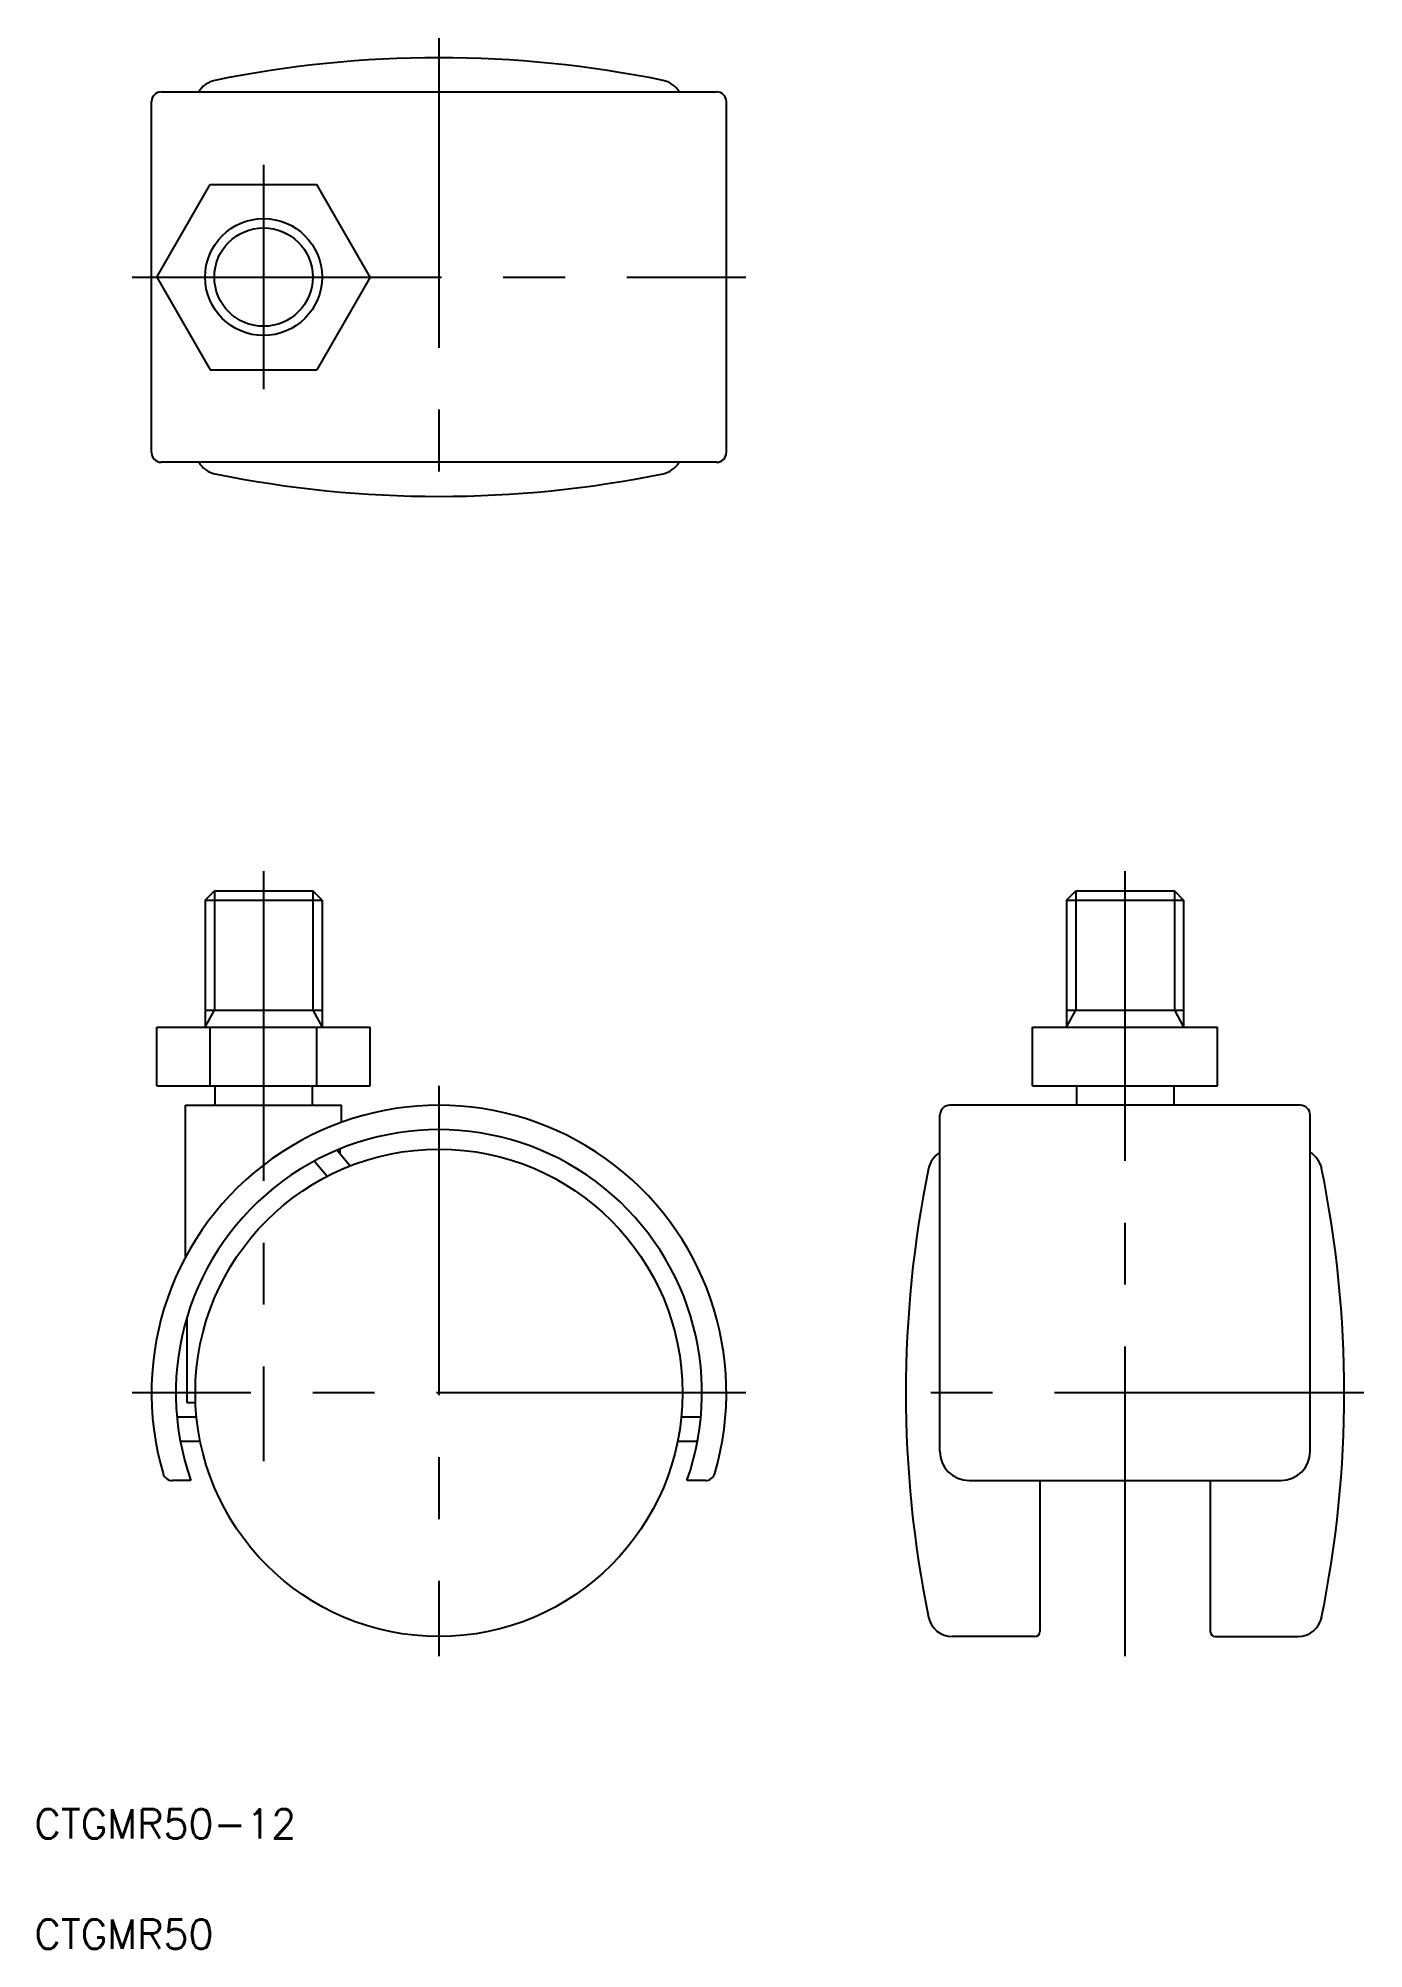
# Model space of a CAD drawing. Extents: x -41 to 95, y -57 to 139.
import ezdxf

# ---------------------------------------------------------------- set-up
doc = ezdxf.new("R2010")
doc.units = 0
doc.linetypes.add('CENTER', pattern=[50.8, 31.75, -6.35, 6.35, -6.35])
doc.layers.get('0').update_dxf_attribs({"linetype": 'CONTINUOUS'})
doc.layers.add('CENTER', color=1, linetype='CENTER')
doc.styles.get("Standard").update_dxf_attribs({"font": 'txt.shx', "height": 3, "bigfont": 'bigfont.shx'})

msp = doc.modelspace()

# ---------------------------------------------------------------- linework, layer by layer
at = {"color": 7, "linetype": 'CONTINUOUS'}
for p, q in [((-28.5, 133.46), (28.5, 133.46)), ((-29.5, 96.46), (-29.5, 132.46)), ((29.5, 96.46), (29.5, 132.46)), ((-28.95, 114.46), (-23.47, 123.96)), ((-23.47, 123.96), (-12.53, 123.96)), ((-7.05, 114.46), (-12.53, 123.96)), ((-28.95, 114.46), (-23.47, 104.96)), ((-7.05, 114.46), (-12.53, 104.96)), ((-23.47, 104.96), (-12.53, 104.96)), ((28.5, 95.46), (-28.5, 95.46)), ((-24, 50.55), (-23.05, 51.5)), ((-23.05, 51.5), (-12.95, 51.5)), ((-12, 50.55), (-12.95, 51.5)), ((64.42, 50.55), (65.37, 51.5)), ((65.37, 51.5), (75.48, 51.5)), ((76.42, 50.55), (75.48, 51.5)), ((-24, 50.55), (-24, 37.5)), ((-24, 50.55), (-12, 50.55)), ((-12, 50.55), (-12, 37.5)), ((64.42, 50.55), (76.42, 50.55)), ((64.42, 50.55), (64.42, 37.5)), ((76.42, 50.55), (76.42, 37.5)), ((-24, 39.25), (-12, 39.25)), ((64.42, 39.25), (76.42, 39.25)), ((-28.95, 37.5), (-7.05, 37.5)), ((-28.95, 31.5), (-28.95, 37.5)), ((-23.47, 31.5), (-23.47, 37.5)), ((-12.53, 31.5), (-12.53, 37.5)), ((-7.05, 31.5), (-7.05, 37.5)), ((60.92, 37.5), (79.92, 37.5)), ((60.92, 31.5), (60.92, 37.5)), ((70.42, 31.5), (70.42, 37.5)), ((79.92, 31.5), (79.92, 37.5)), ((-28.95, 31.5), (-7.05, 31.5)), ((-23, 31.5), (-23, 29.5)), ((-13, 31.5), (-13, 29.5)), ((60.92, 31.5), (79.92, 31.5)), ((65.42, 31.5), (65.42, 29.5)), ((75.42, 31.5), (75.42, 29.5)), ((-26, 29.5), (-10, 29.5)), ((-26, 13.94), (-26, 29.5)), ((-10, 27.75), (-10, 29.5)), ((88.42, 29.5), (52.42, 29.5)), ((51.42, -6), (51.42, 28.5)), ((89.42, -6), (89.42, 28.5)), ((-12.78, 23.78), (-11.46, 22.22)), ((-10.45, 24.9), (-9.1, 23.29)), ((-10.14, 24.53), (-10.14, 25.02)), ((-25.86, 7.77), (-25.86, -1)), ((-25.86, -1), (-24.98, -1)), ((-24.87, -2.5), (-26.88, -2.5)), ((26.88, -2.5), (24.87, -2.5)), ((-24.49, -5), (-26.53, -5)), ((26.53, -5), (24.49, -5)), ((-25.46, -9), (-27.35, -9)), ((27.35, -9), (25.46, -9)), ((54.42, -9), (86.42, -9)), ((61.67, -9), (61.67, -24.5)), ((79.17, -9), (79.17, -24.5)), ((61.17, -25), (52.7, -25)), ((79.67, -25), (88.15, -25))]:
    msp.add_line(p, q, dxfattribs=at)
at = {"color": 3, "linetype": 'CONTINUOUS'}
for p, q in [((-23.05, 51.5), (-23.05, 39.25)), ((-12.95, 51.5), (-12.95, 39.25)), ((65.37, 51.5), (65.37, 39.25)), ((75.48, 51.5), (75.48, 39.25)), ((-24, 37.5), (-23.05, 39.25)), ((-12.95, 39.25), (-12, 37.5)), ((64.42, 37.5), (65.37, 39.25)), ((75.48, 39.25), (76.42, 37.5))]:
    msp.add_line(p, q, dxfattribs=at)
at = {"color": 7, "linetype": 'CONTINUOUS'}
for centre, radius in [((-18, 114.46), 6), ((0, 0), 25)]:
    msp.add_circle(centre, radius, dxfattribs=at)
at = {"color": 3, "linetype": 'CONTINUOUS'}
msp.add_circle((-18, 114.46), 5.05, dxfattribs=at)
at = {"color": 7, "linetype": 'CONTINUOUS'}
for centre, radius, start, end in [((0, 21.96), 115, 78.463, 101.537), ((-28.5, 132.46), 1, 90, 180), ((-22.5, 132.19), 2.5, 101.537, 149.3905), ((22.5, 132.19), 2.5, 30.6095, 78.463), ((28.5, 132.46), 1, 0, 90), ((-28.5, 96.46), 1, 180, 270), ((28.5, 96.46), 1, 270, 0), ((-22.5, 96.74), 2.5, 210.6095, 258.463), ((0, 206.96), 115, 258.463, 281.537), ((22.5, 96.74), 2.5, 281.537, 329.3905), ((0, 0), 29.5, 343.6979, 196.3021), ((52.42, 28.5), 1, 90, 180), ((88.42, 28.5), 1, 0, 90), ((0, 0), 27, 340.5288, 199.4712), ((52.7, 22.5), 2.5, 120.6095, 168.463), ((88.15, 22.5), 2.5, 11.537, 59.3905), ((162.92, 0), 115, 168.463, 191.537), ((-22.08, 0), 115, 348.463, 11.537), ((54.42, -6), 3, 180, 270), ((86.42, -6), 3, 270, 0), ((-27.35, -8), 1, 196.3021, 270), ((27.35, -8), 1, 270, 343.6979), ((52.7, -22.5), 2.5, 191.537, 270), ((88.15, -22.5), 2.5, 270, 348.463), ((61.17, -24.5), 0.5, 270, 0), ((79.67, -24.5), 0.5, 180, 270)]:
    msp.add_arc(centre, radius, start, end, dxfattribs=at)
at = {"layer": 'CENTER', "color": 1, "linetype": 'CENTER'}
for p, q in [((0, 138.96), (0, 89.96)), ((-18, 125.96), (-18, 102.96)), ((-31.5, 114.46), (31.5, 114.46)), ((-18, 53.5), (-18, -7)), ((70.42, -27), (70.42, 53.5)), ((0, 31.5), (0, -27)), ((31.5, 0), (-31.5, 0)), ((94.92, 0), (45.92, 0))]:
    msp.add_line(p, q, dxfattribs=at)

# ---------------------------------------------------------------- texts
at = {"color": 7, "linetype": 'CONTINUOUS'}
for s, p in [('CTGMR50-12', (-41.51, -45.72)), ('CTGMR50', (-41.51, -57.03))]:
    msp.add_text(s, height=3, dxfattribs=at).set_placement(p)

doc.saveas('drawing.dxf')
